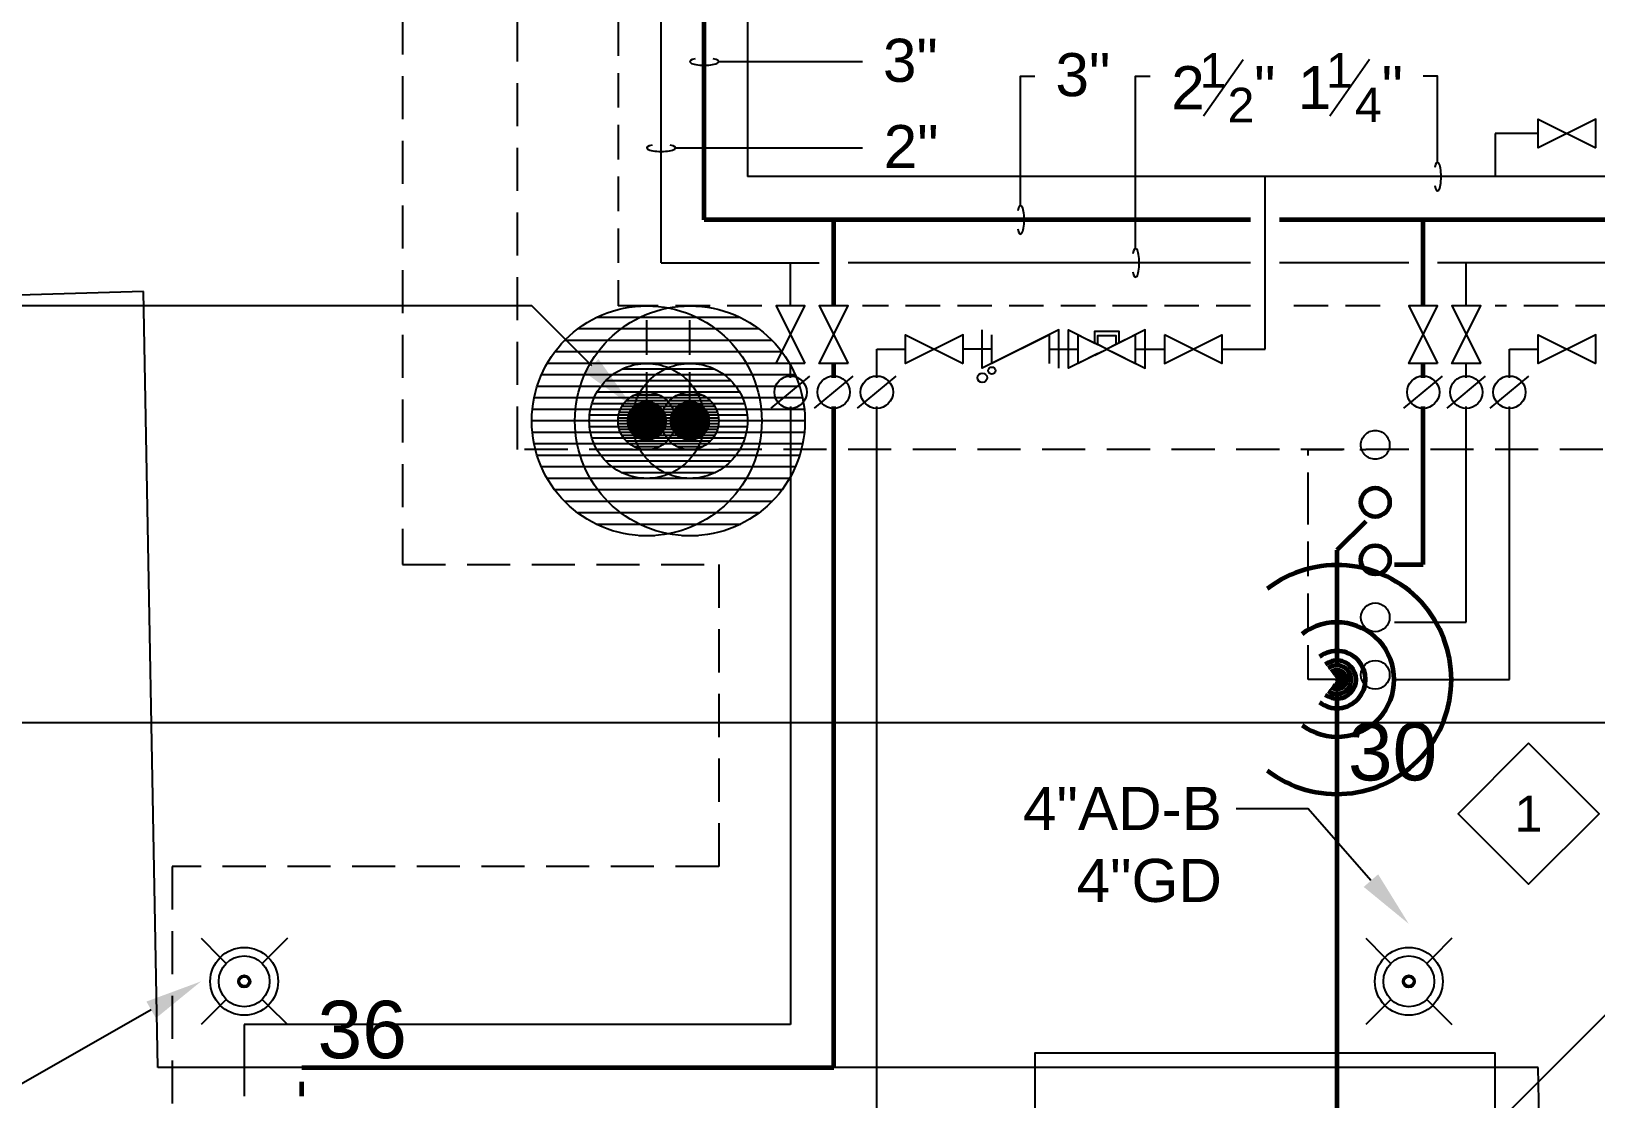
# Model space of a CAD drawing. Extents: x -3956 to 957, y -346 to 1886.
# Drawn here: x -3168.4 to -2842, y 127.2 to 350.1 of the extents above; entities that cross this region are included whole.
import ezdxf
from ezdxf.enums import TextEntityAlignment as Align

# ---------------------------------------------------------------- set-up
doc = ezdxf.new("R2010")
doc.units = 0
doc.header["$LTSCALE"] = 36
doc.header["$MEASUREMENT"] = 0
doc.linetypes.add('HIDDEN', pattern=[0.375, 0.25, -0.125])
doc.linetypes.add('VENT', pattern=[0.30000000000000004, 0.2, -0.1])
for name, color, linetype in [('G-ANNO-TEXT', 70, 'Continuous'), ('G-ANNO-TEXT @ 96', 70, 'Continuous'), ('P-GD-N', 2, 'Continuous'), ('P-GD-N @ 128', 2, 'Continuous'), ('P-GD-N @ 96', 2, 'Continuous'), ('P-GV-N', 5, 'VENT'), ('P-GV-N @ 1 (1)', 5, 'VENT'), ('P-GV-N @ 1 (2)', 5, 'VENT'), ('P-GV-N @ 12', 5, 'VENT'), ('P-GV-N @ 128', 5, 'VENT'), ('P-GV-N @ 16', 5, 'VENT'), ('P-GV-N @ 192', 5, 'VENT'), ('P-GV-N @ 2', 5, 'VENT'), ('P-GV-N @ 24', 5, 'VENT'), ('P-GV-N @ 384', 5, 'VENT'), ('P-GV-N @ 4', 5, 'VENT'), ('P-GV-N @ 48', 5, 'VENT'), ('P-GV-N @ 64', 5, 'VENT'), ('P-GV-N @ 768', 5, 'VENT'), ('P-GV-N @ 8', 5, 'VENT'), ('P-GV-N @ 96', 5, 'VENT'), ('P-HW-N', 1, 'Continuous'), ('P-HW-N @ 96', 1, 'Continuous'), ('P-HWC-N', 2, 'Continuous'), ('P-HWC-N @ 128', 2, 'Continuous'), ('P-HWC-N @ 96', 2, 'Continuous'), ('P-SANV-N', 5, 'VENT'), ('P-SANV-N @ 96', 5, 'VENT'), ('P-STRM-N', 2, 'Continuous'), ('P-STRM-N @ 1 (1)', 2, 'Continuous'), ('P-STRM-N @ 1 (2)', 2, 'Continuous'), ('P-STRM-N @ 128', 2, 'Continuous'), ('P-STRM-N @ 192', 2, 'Continuous'), ('P-STRM-N @ 384', 2, 'Continuous'), ('P-STRM-N @ 48', 2, 'Continuous'), ('P-STRM-N @ 64', 2, 'Continuous'), ('P-STRM-N @ 768', 2, 'Continuous'), ('P-STRM-N @ 96', 2, 'Continuous')]:
    doc.layers.add(name, color=color, linetype=linetype)
for name, color, linetype, lineweight in [('P-CW-N', 4, 'Continuous', 60), ('P-CW-N @ 96', 4, 'Continuous', 60), ('P-SAN-N', 6, 'Continuous', 60), ('P-SAN-N @ 1 (1)', 6, 'Continuous', 60), ('P-SAN-N @ 1 (2)', 6, 'Continuous', 60), ('P-SAN-N @ 12', 6, 'Continuous', 60), ('P-SAN-N @ 128', 6, 'Continuous', 60), ('P-SAN-N @ 16', 6, 'Continuous', 60), ('P-SAN-N @ 192', 6, 'Continuous', 60), ('P-SAN-N @ 2', 6, 'Continuous', 60), ('P-SAN-N @ 24', 6, 'Continuous', 60), ('P-SAN-N @ 384', 6, 'Continuous', 60), ('P-SAN-N @ 4', 6, 'Continuous', 60), ('P-SAN-N @ 48', 6, 'Continuous', 60), ('P-SAN-N @ 64', 6, 'Continuous', 60), ('P-SAN-N @ 768', 6, 'Continuous', 60), ('P-SAN-N @ 8', 6, 'Continuous', 60), ('P-SAN-N @ 96', 6, 'Continuous', 60)]:
    doc.layers.add(name, color=color, linetype=linetype, lineweight=lineweight)
doc.layers.add('P-SAN-DFU', color=7, linetype='Continuous', plot=False)
doc.styles.add('Arial', font='arial.ttf')

# ---------------------------------------------------------------- blocks, each defined once
blk = doc.blocks.new('*U7')
blk.add_circle((0, 0), 0.03125)
blk = doc.blocks.new('DIAMOND TAG')
blk.add_lwpolyline([(0, -0.1533391834124131), (0.1533391834122995, 0), (0, 0.1533391834122995), (-0.1533391834122995, 0)], close=True)
at = {"style": 'Arial'}
blk.add_attdef('XXX', text='', height=0.078125, dxfattribs=at).set_placement((0, 0), align=Align.MIDDLE)
blk = doc.blocks.new('*U70')
at = {"linetype": 'Continuous'}
for p, q in [((-0.07031249999999999, 0.0703125), (-0.03910777347907692, 0.03910777347907692)), ((0.07031250000000003, 0.07031249999999999), (0.03910777347907694, 0.03910777347907692)), ((-0.03910777347907692, -0.03910777347907693), (-0.0703125, -0.07031249999999999)), ((0.03910777347907692, -0.03910777347907693), (0.07031249999999997, -0.0703125))]:
    blk.add_line(p, q, dxfattribs=at)
blk.add_circle((0, 0), 0.05530674364832543, dxfattribs=at)
at = {"color": 7, "linetype": 'Continuous'}
blk.add_circle((0, 0), 0.01, dxfattribs=at)
blk = doc.blocks.new('*U1472')
at = {"layer": 'P-GD-N @ 128', "xscale": 128, "yscale": 128, "zscale": 128}
blk.add_blockref('*U70', (-2881.000000014936, 151.7428015229925), dxfattribs=at)
at = {"layer": 'P-GD-N @ 96', "xscale": 96, "yscale": 96, "zscale": 96}
blk.add_blockref('*U70', (-2881.000000014936, 151.7428015229925), dxfattribs=at)
blk = doc.blocks.new('*U1473')
at = {"layer": 'P-GD-N @ 128', "xscale": 128, "yscale": 128, "zscale": 128}
blk.add_blockref('*U70', (-3124.000000014936, 151.7428015229925), dxfattribs=at)
at = {"layer": 'P-GD-N @ 96', "xscale": 96, "yscale": 96, "zscale": 96}
blk.add_blockref('*U70', (-3124.000000014936, 151.7428015229925), dxfattribs=at)
blk = doc.blocks.new('*U6')
h = blk.add_hatch()
h.set_pattern_fill('ANSI31', color=256, scale=0.025, angle=135)
h.set_pattern_definition([(180, (0, 0), (-4.336808689942018e-19, -0.003125), [])])
edge = h.paths.add_edge_path()
edge.add_arc((-3.469446951953614e-18, -6.938893903907228e-18), 0.03125000000000001, 0, 360)
blk.add_circle((0, 0), 0.03125)
blk = doc.blocks.new('*U1514')
at = {"layer": 'P-GV-N @ 1 (1)'}
blk.add_blockref('*U6', (-3040.000000014936, 268.7428015229925), dxfattribs=at)
at = {"layer": 'P-GV-N @ 1 (2)'}
blk.add_blockref('*U6', (-3040.000000014936, 268.7428015229925), dxfattribs=at)
at = {"layer": 'P-GV-N @ 12', "xscale": 12, "yscale": 12, "zscale": 12}
blk.add_blockref('*U6', (-3040.000000014936, 268.7428015229925), dxfattribs=at)
at = {"layer": 'P-GV-N @ 128', "xscale": 128, "yscale": 128, "zscale": 128}
blk.add_blockref('*U6', (-3040.000000014936, 268.7428015229925), dxfattribs=at)
at = {"layer": 'P-GV-N @ 16', "xscale": 16, "yscale": 16, "zscale": 16}
blk.add_blockref('*U6', (-3040.000000014936, 268.7428015229925), dxfattribs=at)
at = {"layer": 'P-GV-N @ 192', "xscale": 192, "yscale": 192, "zscale": 192}
blk.add_blockref('*U6', (-3040.000000014936, 268.7428015229925), dxfattribs=at)
at = {"layer": 'P-GV-N @ 2', "xscale": 2, "yscale": 2, "zscale": 2}
blk.add_blockref('*U6', (-3040.000000014936, 268.7428015229925), dxfattribs=at)
at = {"layer": 'P-GV-N @ 24', "xscale": 24, "yscale": 24, "zscale": 24}
blk.add_blockref('*U6', (-3040.000000014936, 268.7428015229925), dxfattribs=at)
at = {"layer": 'P-GV-N @ 384', "xscale": 384, "yscale": 384, "zscale": 384}
blk.add_blockref('*U6', (-3040.000000014936, 268.7428015229925), dxfattribs=at)
at = {"layer": 'P-GV-N @ 4', "xscale": 4, "yscale": 4, "zscale": 4}
blk.add_blockref('*U6', (-3040.000000014936, 268.7428015229925), dxfattribs=at)
at = {"layer": 'P-GV-N @ 48', "xscale": 48, "yscale": 48, "zscale": 48}
blk.add_blockref('*U6', (-3040.000000014936, 268.7428015229925), dxfattribs=at)
at = {"layer": 'P-GV-N @ 64', "xscale": 64, "yscale": 64, "zscale": 64}
blk.add_blockref('*U6', (-3040.000000014936, 268.7428015229925), dxfattribs=at)
at = {"layer": 'P-GV-N @ 768', "xscale": 768, "yscale": 768, "zscale": 768}
blk.add_blockref('*U6', (-3040.000000014936, 268.7428015229925), dxfattribs=at)
at = {"layer": 'P-GV-N @ 8', "xscale": 8, "yscale": 8, "zscale": 8}
blk.add_blockref('*U6', (-3040.000000014936, 268.7428015229925), dxfattribs=at)
at = {"layer": 'P-GV-N @ 96', "xscale": 96, "yscale": 96, "zscale": 96}
blk.add_blockref('*U6', (-3040.000000014936, 268.7428015229925), dxfattribs=at)
blk = doc.blocks.new('*U1562')
at = {"layer": 'P-GV-N @ 1 (1)'}
blk.add_blockref('*U6', (-3031.000000014936, 268.7428015229925), dxfattribs=at)
at = {"layer": 'P-GV-N @ 1 (2)'}
blk.add_blockref('*U6', (-3031.000000014936, 268.7428015229925), dxfattribs=at)
at = {"layer": 'P-GV-N @ 12', "xscale": 12, "yscale": 12, "zscale": 12}
blk.add_blockref('*U6', (-3031.000000014936, 268.7428015229925), dxfattribs=at)
at = {"layer": 'P-GV-N @ 128', "xscale": 128, "yscale": 128, "zscale": 128}
blk.add_blockref('*U6', (-3031.000000014936, 268.7428015229925), dxfattribs=at)
at = {"layer": 'P-GV-N @ 16', "xscale": 16, "yscale": 16, "zscale": 16}
blk.add_blockref('*U6', (-3031.000000014936, 268.7428015229925), dxfattribs=at)
at = {"layer": 'P-GV-N @ 192', "xscale": 192, "yscale": 192, "zscale": 192}
blk.add_blockref('*U6', (-3031.000000014936, 268.7428015229925), dxfattribs=at)
at = {"layer": 'P-GV-N @ 2', "xscale": 2, "yscale": 2, "zscale": 2}
blk.add_blockref('*U6', (-3031.000000014936, 268.7428015229925), dxfattribs=at)
at = {"layer": 'P-GV-N @ 24', "xscale": 24, "yscale": 24, "zscale": 24}
blk.add_blockref('*U6', (-3031.000000014936, 268.7428015229925), dxfattribs=at)
at = {"layer": 'P-GV-N @ 384', "xscale": 384, "yscale": 384, "zscale": 384}
blk.add_blockref('*U6', (-3031.000000014936, 268.7428015229925), dxfattribs=at)
at = {"layer": 'P-GV-N @ 4', "xscale": 4, "yscale": 4, "zscale": 4}
blk.add_blockref('*U6', (-3031.000000014936, 268.7428015229925), dxfattribs=at)
at = {"layer": 'P-GV-N @ 48', "xscale": 48, "yscale": 48, "zscale": 48}
blk.add_blockref('*U6', (-3031.000000014936, 268.7428015229925), dxfattribs=at)
at = {"layer": 'P-GV-N @ 64', "xscale": 64, "yscale": 64, "zscale": 64}
blk.add_blockref('*U6', (-3031.000000014936, 268.7428015229925), dxfattribs=at)
at = {"layer": 'P-GV-N @ 768', "xscale": 768, "yscale": 768, "zscale": 768}
blk.add_blockref('*U6', (-3031.000000014936, 268.7428015229925), dxfattribs=at)
at = {"layer": 'P-GV-N @ 8', "xscale": 8, "yscale": 8, "zscale": 8}
blk.add_blockref('*U6', (-3031.000000014936, 268.7428015229925), dxfattribs=at)
at = {"layer": 'P-GV-N @ 96', "xscale": 96, "yscale": 96, "zscale": 96}
blk.add_blockref('*U6', (-3031.000000014936, 268.7428015229925), dxfattribs=at)
blk = doc.blocks.new('*U64')
at = {"layer": 'DEFPOINTS'}
blk.add_lwpolyline([(-0.125, -0.06249999999999999), (0.125, -0.06249999999999998), (0.125, 0.06250000000000003), (-0.125, 0.0625)], close=True, dxfattribs=at)
at = {"style": 'Arial'}
blk.add_text('ST', height=0.078125, dxfattribs=at).set_placement((-9.393444791544109e-18, 0), align=Align.MIDDLE)
blk = doc.blocks.new('*U1573')
at = {"layer": 'P-STRM-N @ 1 (1)', "linetype": 'ByBlock', "lineweight": -2, "rotation": 90}
blk.add_blockref('*U64', (-2911.000000014936, 40.74280152299252), dxfattribs=at)
at = {"layer": 'P-STRM-N @ 1 (2)', "linetype": 'ByBlock', "lineweight": -2, "rotation": 90}
blk.add_blockref('*U64', (-2911.000000014936, 40.74280152299252), dxfattribs=at)
at = {"layer": 'P-STRM-N @ 128', "linetype": 'ByBlock', "lineweight": -2, "xscale": 128, "yscale": 128, "zscale": 128, "rotation": 90}
blk.add_blockref('*U64', (-2911.000000014936, 40.74280152299252), dxfattribs=at)
at = {"layer": 'P-STRM-N @ 192', "linetype": 'ByBlock', "lineweight": -2, "xscale": 192, "yscale": 192, "zscale": 192, "rotation": 90}
blk.add_blockref('*U64', (-2911.000000014936, 40.74280152299252), dxfattribs=at)
at = {"layer": 'P-STRM-N @ 384', "linetype": 'ByBlock', "lineweight": -2, "xscale": 384, "yscale": 384, "zscale": 384, "rotation": 90}
blk.add_blockref('*U64', (-2911.000000014936, 40.74280152299252), dxfattribs=at)
at = {"layer": 'P-STRM-N @ 48', "linetype": 'ByBlock', "lineweight": -2, "xscale": 48, "yscale": 48, "zscale": 48, "rotation": 90}
blk.add_blockref('*U64', (-2911.000000014936, 40.74280152299252), dxfattribs=at)
at = {"layer": 'P-STRM-N @ 64', "linetype": 'ByBlock', "lineweight": -2, "xscale": 64, "yscale": 64, "zscale": 64, "rotation": 90}
blk.add_blockref('*U64', (-2911.000000014936, 40.74280152299252), dxfattribs=at)
at = {"layer": 'P-STRM-N @ 768', "linetype": 'ByBlock', "lineweight": -2, "xscale": 768, "yscale": 768, "zscale": 768, "rotation": 90}
blk.add_blockref('*U64', (-2911.000000014936, 40.74280152299252), dxfattribs=at)
at = {"layer": 'P-STRM-N @ 96', "linetype": 'ByBlock', "lineweight": -2, "xscale": 96, "yscale": 96, "zscale": 96, "rotation": 90}
blk.add_blockref('*U64', (-2911.000000014936, 40.74280152299252), dxfattribs=at)
blk = doc.blocks.new('*U19')
at = {"linetype": 'Continuous'}
blk.add_arc((0, 0), 0.03111555437015312, 232.5669694738212, 127.4330305261797, dxfattribs=at)
blk = doc.blocks.new('*U1608')
at = {"layer": 'P-SAN-N @ 1 (1)'}
blk.add_blockref('*U19', (-2896.000000014936, 214.7428015229925), dxfattribs=at)
at = {"layer": 'P-SAN-N @ 1 (2)'}
blk.add_blockref('*U19', (-2896.000000014936, 214.7428015229925), dxfattribs=at)
at = {"layer": 'P-SAN-N @ 12', "xscale": 12, "yscale": 12, "zscale": 12}
blk.add_blockref('*U19', (-2896.000000014936, 214.7428015229925), dxfattribs=at)
at = {"layer": 'P-SAN-N @ 128', "xscale": 128, "yscale": 128, "zscale": 128}
blk.add_blockref('*U19', (-2896.000000014936, 214.7428015229925), dxfattribs=at)
at = {"layer": 'P-SAN-N @ 16', "xscale": 16, "yscale": 16, "zscale": 16}
blk.add_blockref('*U19', (-2896.000000014936, 214.7428015229925), dxfattribs=at)
at = {"layer": 'P-SAN-N @ 192', "xscale": 192, "yscale": 192, "zscale": 192}
blk.add_blockref('*U19', (-2896.000000014936, 214.7428015229925), dxfattribs=at)
at = {"layer": 'P-SAN-N @ 2', "xscale": 2, "yscale": 2, "zscale": 2}
blk.add_blockref('*U19', (-2896.000000014936, 214.7428015229925), dxfattribs=at)
at = {"layer": 'P-SAN-N @ 24', "xscale": 24, "yscale": 24, "zscale": 24}
blk.add_blockref('*U19', (-2896.000000014936, 214.7428015229925), dxfattribs=at)
at = {"layer": 'P-SAN-N @ 384', "xscale": 384, "yscale": 384, "zscale": 384}
blk.add_blockref('*U19', (-2896.000000014936, 214.7428015229925), dxfattribs=at)
at = {"layer": 'P-SAN-N @ 4', "xscale": 4, "yscale": 4, "zscale": 4}
blk.add_blockref('*U19', (-2896.000000014936, 214.7428015229925), dxfattribs=at)
at = {"layer": 'P-SAN-N @ 48', "xscale": 48, "yscale": 48, "zscale": 48}
blk.add_blockref('*U19', (-2896.000000014936, 214.7428015229925), dxfattribs=at)
at = {"layer": 'P-SAN-N @ 64', "xscale": 64, "yscale": 64, "zscale": 64}
blk.add_blockref('*U19', (-2896.000000014936, 214.7428015229925), dxfattribs=at)
at = {"layer": 'P-SAN-N @ 768', "xscale": 768, "yscale": 768, "zscale": 768}
blk.add_blockref('*U19', (-2896.000000014936, 214.7428015229925), dxfattribs=at)
at = {"layer": 'P-SAN-N @ 8', "xscale": 8, "yscale": 8, "zscale": 8}
blk.add_blockref('*U19', (-2896.000000014936, 214.7428015229925), dxfattribs=at)
at = {"layer": 'P-SAN-N @ 96', "xscale": 96, "yscale": 96, "zscale": 96}
blk.add_blockref('*U19', (-2896.000000014936, 214.7428015229925), dxfattribs=at)
blk = doc.blocks.new('LeaderNoteBlock')
blk.add_ellipse((0, 0), major_axis=(1, -1.836909530733566e-16), ratio=0.2499999999998295, start_param=5.387520513321723, end_param=10.32044275462724)
blk = doc.blocks.new('*U31')
at = {"linetype": 'Continuous'}
blk.add_lwpolyline([(-0.0625, 0.0625, 0, 0.02734375, 0), (-0.004140429033668624, 0.0625, 0, 0, 0), (-0.004140429033668624, 0.0625, 0, 0, 0), (0.06249999999977263, 0.0625, 0, 0, 0)], format="xyseb", dxfattribs=at)
blk.add_lwpolyline([(-0.0625, 0.03125), (-0.0625, -0.03125), (0.0625, 0.03125), (0.0625, -0.03125)], dxfattribs=at)
blk.add_circle((0.0625, 0.046875), 0.007812499999988433, dxfattribs=at)
blk = doc.blocks.new('*U1674')
at = {"layer": 'P-HWC-N @ 128', "xscale": 128, "yscale": 128, "zscale": 128, "rotation": 180}
blk.add_blockref('*U31', (-2962.000000014936, 283.7428015229925), dxfattribs=at)
at = {"layer": 'P-HWC-N @ 96', "xscale": 96, "yscale": 96, "zscale": 96, "rotation": 180}
blk.add_blockref('*U31', (-2962.000000014936, 283.7428015229925), dxfattribs=at)
blk = doc.blocks.new('*U32')
at = {"linetype": 'Continuous'}
for points in [[(-0.01950223899833947, -0.009751119128395658), (-0.06250000047529625, -0.03124999904940751), (-0.06249999952470375, 0.03125000095059249), (-0.01950223850397403, 0.009751119622759319)], [(-0.01950223850397423, 0.00975111962275942), (-0.01950223850397423, 0.02925335812675912), (0.0195022389983379, 0.02925335812675912), (0.0195022389983379, 0.00975111912839576)], [(0.01950223850397226, -0.009751119622759319), (0.06249999952470375, -0.03125000095059249), (0.06250000047529625, 0.03124999904940751), (0.0195022389983377, 0.009751119128395658)], [(-0.01950223850397562, -0.009751119622759222), (4.943599696272116e-10, -4.943635590677493e-10), (-0.01950223800961018, 0.009751119128395755)], [(0.01950223899833789, 0.009751119128395757), (4.943647435862175e-10, -4.943635590677493e-10), (0.01950223949270333, -0.00975111962275922)]]:
    blk.add_lwpolyline(points, dxfattribs=at)
blk = doc.blocks.new('*U1675')
at = {"layer": 'P-HWC-N @ 128', "xscale": 128, "yscale": 128, "zscale": 128, "rotation": 359.9999994609443}
blk.add_blockref('*U32', (-2944.000000014936, 283.7428015704513), dxfattribs=at)
at = {"layer": 'P-HWC-N @ 96', "xscale": 96, "yscale": 96, "zscale": 96, "rotation": 359.9999994609443}
blk.add_blockref('*U32', (-2944.000000014936, 283.7428015704513), dxfattribs=at)
blk = doc.blocks.new('PLMB BALL VALVES')
at = {"linetype": 'Continuous'}
blk.add_lwpolyline([(-0.06249999999977263, -0.03124999999991473), (-0.06249999999977263, 0.03124999999991463), (0.0625, -0.03124999999991473), (0.0625, 0.03124999999991472), (-0.06249999999977263, -0.03124999999991473)], dxfattribs=at)

msp = doc.modelspace()

# ---------------------------------------------------------------- linework, layer by layer
at = {"color": 7, "linetype": 'Continuous'}
for p, q in [((-3014.027303107831, 271.3748155079033), (-3005.972696922059, 278.110787538066)), ((-3005.027303107831, 271.3748155079033), (-2996.972696922059, 278.110787538066)), ((-2996.027303107831, 271.3748155079033), (-2987.972696922059, 278.110787538066)), ((-2882.027303107831, 271.3748155079033), (-2873.972696922059, 278.110787538066)), ((-2873.027303107831, 271.3748155079033), (-2864.972696922059, 278.110787538066)), ((-2864.027303107831, 271.3748155079033), (-2855.972696922059, 278.110787538066))]:
    msp.add_line(p, q, dxfattribs=at)
at = {"linetype": 'Continuous'}
for points in [[(-3007.000000014944, 280.7428015230144), (-3013.000000014928, 280.7428015230144), (-3007.000000014944, 292.7428015229925), (-3013.000000014928, 292.7428015229925), (-3007.000000014944, 280.7428015230144)], [(-2998.000000014944, 280.7428015230144), (-3004.000000014928, 280.7428015230144), (-2998.000000014944, 292.7428015229925), (-3004.000000014928, 292.7428015229925), (-2998.000000014944, 280.7428015230144)], [(-2875.000000014944, 280.7428015230144), (-2881.000000014928, 280.7428015230144), (-2875.000000014944, 292.7428015229925), (-2881.000000014928, 292.7428015229925), (-2875.000000014944, 280.7428015230144)], [(-2866.000000014944, 280.7428015230144), (-2872.000000014928, 280.7428015230144), (-2866.000000014944, 292.7428015229925), (-2872.000000014928, 292.7428015229925), (-2866.000000014944, 280.7428015230144)]]:
    msp.add_lwpolyline(points, dxfattribs=at)
for centre in [(-3010.000000014945, 274.7428015229848), (-3001.000000014945, 274.7428015229848), (-2992.000000014945, 274.7428015229848), (-2878.000000014945, 274.7428015229848), (-2869.000000014945, 274.7428015229848), (-2860.000000014945, 274.7428015229848)]:
    msp.add_circle(centre, 3.375, dxfattribs=at)
at = {"layer": 'DEFPOINTS'}
for p, q in [((-3145.000000014936, 295.7428015229925), (-3355.000000014936, 289.7428015229925)), ((-3142.000000014936, 133.7428015229925), (-3145.000000014936, 295.7428015229925)), ((-2854.000000014936, 133.7428015229925), (-3142.000000014936, 133.7428015229925)), ((-2851.000000014936, -10.25719847700748), (-2854.000000014936, 133.7428015229925))]:
    msp.add_line(p, q, dxfattribs=at)
at = {"layer": 'G-ANNO-TEXT', "linetype": 'HIDDEN'}
for p, q in [((-3067.000000014936, 262.7428015229925), (-3067.000000014936, 964.7428015229925)), ((-3091.000000014936, 367.7428015229925), (-3091.000000014936, 238.7428015229925)), ((-2692.000000014936, 262.7428015229925), (-3067.000000014936, 262.7428015229925)), ((-3091.000000014936, 238.7428015229925), (-3025.000000014936, 238.7428015229925)), ((-3025.000000014936, 238.7428015229925), (-3025.000000014936, 175.7428015229925)), ((-3025.000000014936, 175.7428015229925), (-3139.000000014936, 175.7428015229925)), ((-3139.000000014936, 175.7428015229925), (-3139.000000014936, 103.7428015229925))]:
    msp.add_line(p, q, dxfattribs=at)
at = {"layer": 'G-ANNO-TEXT'}
for p, q in [((-2923.853488419419, 332.4154388641391), (-2915.593987735964, 344.2112283019005)), ((-2897.464948173853, 332.4301728341254), (-2889.205447490398, 344.2259622718868))]:
    msp.add_line(p, q, dxfattribs=at)
for points in [[(-3025.000000014936, 343.7428015229925), (-2998.000000014936, 343.7428015229925), (-2995.000000014936, 343.7428015229925)], [(-2962.000000014936, 313.7428015229925), (-2962.000000014936, 340.7428015229925), (-2959.000000014936, 340.7428015229925)], [(-2938.000000014936, 304.7428015229925), (-2938.000000014936, 340.7428015229925), (-2935.000000014936, 340.7428015229925)], [(-2875.000000014936, 322.7428015229925), (-2875.000000014936, 340.7428015229925), (-2878.000000014936, 340.7428015229925)], [(-3034.000000014936, 325.7428015229925), (-2998.000000014936, 325.7428015229925), (-2995.000000014936, 325.7428015229925)], [(-3051.485281389174, 280.2280828972312), (-3064.000000014936, 292.7428015229925), (-3382.000000014936, 292.7428015229925)], [(-2778.485281389174, 218.2575201487539), (-2791.000000014936, 205.7428015229925), (-3382.000000014936, 205.7428015229925)], [(-2888.902055309358, 172.773721859475), (-2902.000000014936, 187.7428015229925), (-2917.000000014936, 187.7428015229925)], [(-3143.418917720429, 145.7891342627105), (-3175.000000014936, 127.7428015229925), (-3382.000000014936, 127.7428015229925)]]:
    msp.add_lwpolyline(points, dxfattribs=at)
for points in [[(-3050.071067826801, 281.6422964596043), (-3043.000000014936, 271.7428015229925), (-3052.899494951547, 278.8138693348581)], [(-2887.396901919944, 174.0907310752121), (-2881.000000014936, 163.7428015229925), (-2890.407208698772, 171.456712643738)], [(-3144.411195597143, 147.5256205469594), (-3133.000000014936, 151.7428015229925), (-3142.426639843716, 144.0526479784616)]]:
    msp.add_solid(points, dxfattribs=at)
at = {"layer": 'P-CW-N'}
for p, q in [((-3028.000000014936, 310.7428015229925), (-3028.000000014936, 373.7428015229925)), ((-2914.000000014936, 310.7428015229925), (-3028.000000014936, 310.7428015229925)), ((-3001.000000014936, 292.7428015229925), (-3001.000000014936, 310.7428015229925)), ((-2785.000000014936, 310.7428015229925), (-2908.000000014936, 310.7428015229925)), ((-2878.000000014936, 292.7428015229925), (-2878.000000014936, 310.7428015229925)), ((-3001.000000014936, 277.7428015229925), (-3001.000000014936, 280.7428015229925)), ((-2878.000000014936, 277.7428015229925), (-2878.000000014936, 280.7428015229925)), ((-3001.000000014936, 133.7428015229925), (-3001.000000014936, 271.7428015229925)), ((-2878.000000014936, 238.7428015229925), (-2878.000000014936, 271.7428015229925)), ((-2884.000000014936, 238.7428015229925), (-2878.000000014936, 238.7428015229925)), ((-3112.000000014936, 133.7428015229925), (-3001.000000014936, 133.7428015229925)), ((-3112.000000014936, 127.7428015229925), (-3112.000000014936, 130.7428015229925))]:
    msp.add_line(p, q, dxfattribs=at)
at = {"layer": 'P-GV-N'}
for p, q in [((-3046.000000014936, 373.7428015229925), (-3046.000000014936, 292.7428015229925)), ((-3040.000000014936, 292.7428015229925), (-3046.000000014936, 292.7428015229925)), ((-3016.000000014936, 292.7428015229925), (-3046.000000014936, 292.7428015229925)), ((-3040.000000014936, 271.7428015229925), (-3040.000000014936, 292.7428015229925)), ((-3031.000000014936, 271.7428015229925), (-3031.000000014936, 292.7428015229925)), ((-2914.000000014936, 292.7428015229925), (-2995.000000014944, 292.7428015229925)), ((-2887.000000014936, 292.7428015229925), (-2908.000000014936, 292.7428015229925)), ((-2785.000000014936, 292.7428015229925), (-2863.000000014936, 292.7428015229925))]:
    msp.add_line(p, q, dxfattribs=at)
at = {"layer": 'P-HW-N'}
for p, q in [((-3037.000000014936, 301.7428015229925), (-3037.000000014936, 373.7428015229925)), ((-3037.000000014936, 301.7428015229925), (-3004.000000014936, 301.7428015229925)), ((-3010.000000014936, 292.7428015229925), (-3010.000000014936, 301.7428015229925)), ((-2914.000000014936, 301.7428015229925), (-2998.000000014936, 301.7428015229925)), ((-2881.000000014936, 301.7428015229925), (-2908.000000014936, 301.7428015229925)), ((-2785.000000014936, 301.7428015229925), (-2875.000000014936, 301.7428015229925)), ((-2869.000000014936, 292.7428015229925), (-2869.000000014936, 301.7428015229925)), ((-3010.000000014936, 277.7428015229925), (-3010.000000014936, 280.7428015229925)), ((-2869.000000014936, 277.7428015229925), (-2869.000000014936, 280.7428015229925)), ((-3010.000000014936, 271.7428015229925), (-3010.000000014936, 142.7428015229925)), ((-2869.000000014936, 226.7428015229925), (-2869.000000014936, 271.7428015229925)), ((-2884.000000014936, 226.7428015229925), (-2869.000000014936, 226.7428015229925)), ((-3010.000000014936, 142.7428015229925), (-3124.000000014936, 142.7428015229925)), ((-3124.000000014936, 142.7428015229925), (-3124.000000014936, 127.7428015229925))]:
    msp.add_line(p, q, dxfattribs=at)
at = {"layer": 'P-HWC-N'}
for p, q in [((-3019.000000014936, 373.7428015229925), (-3019.000000014936, 319.7428015229925)), ((-2854.000000014936, 328.7428015229925), (-2863.000000014936, 328.7428015229925)), ((-2863.000000014936, 328.7428015229925), (-2863.000000014936, 319.7428015229925)), ((-2776.000000014936, 319.7428015229925), (-3019.000000014936, 319.7428015229925)), ((-2911.000000014936, 283.7428015229925), (-2911.000000014936, 319.7428015229925)), ((-2992.000000014936, 277.7428015229925), (-2992.000000014936, 283.7428015229925)), ((-2992.000000014936, 283.7428015229925), (-2986.000000014936, 283.7428015229925)), ((-2968.000000014936, 283.7428015229925), (-2974.000000014936, 283.7428015229925)), ((-2956.000000014936, 283.7428015229925), (-2950.000000014936, 283.7428015229925)), ((-2938.000000014936, 283.7428015229925), (-2932.000000014936, 283.7428015229925)), ((-2920.000000014936, 283.7428015229925), (-2911.000000014936, 283.7428015229925)), ((-2860.000000014936, 277.7428015229925), (-2860.000000014936, 283.7428015229925)), ((-2860.000000014936, 283.7428015229925), (-2854.000000014936, 283.7428015229925)), ((-2992.000000014936, 115.7428015229925), (-2992.000000014936, 271.7428015229925)), ((-2860.000000014936, 214.7428015229925), (-2860.000000014936, 271.7428015229925)), ((-2884.000000014936, 214.7428015229925), (-2860.000000014936, 214.7428015229925))]:
    msp.add_line(p, q, dxfattribs=at)
at = {"layer": 'P-SAN-N'}
for p, q in [((-2890.000000014936, 247.7428015229925), (-2896.000000014936, 241.7428015229925)), ((-2896.000000014936, 241.7428015229925), (-2896.000000014936, 217.7428015229925)), ((-2896.000000014936, 211.7428015229925), (-2896.000000014936, 118.7428015229925))]:
    msp.add_line(p, q, dxfattribs=at)
at = {"layer": 'P-SANV-N'}
for p, q in [((-2902.000000014936, 250.7428015229925), (-2902.000000014936, 262.7428015229925)), ((-2902.000000014936, 262.7428015229925), (-2890.000000014936, 262.7428015229925)), ((-2902.000000014936, 214.7428015229925), (-2902.000000014936, 250.7428015229925)), ((-2896.000000014936, 214.7428015229925), (-2902.000000014936, 214.7428015229925))]:
    msp.add_line(p, q, dxfattribs=at)
at = {"layer": 'P-STRM-N'}
msp.add_line((-2872.000000014936, 112.7428015229925), (-2755.000000014936, 229.7428015229925), dxfattribs=at)

# ---------------------------------------------------------------- block references
at = {"layer": 'G-ANNO-TEXT', "xscale": 3, "yscale": 3, "zscale": 3}
for p, rotation in [((-3028.000000014936, 343.7428015229925), 180), ((-3037.000000014936, 325.7428015229925), 180), ((-2875.000000014936, 319.7428015229925), 270), ((-2962.000000014936, 310.7428015229925), 270), ((-2938.000000014936, 301.7428015229925), 270)]:
    msp.add_blockref('LeaderNoteBlock', p, dxfattribs=dict(at, rotation=rotation))
at = {"layer": 'G-ANNO-TEXT @ 96'}
ref = msp.add_blockref('DIAMOND TAG', (-2856.000000014936, 186.7428015229925), dxfattribs=dict(at, xscale=96, yscale=96, zscale=96, rotation=180))
ref.add_attrib('XXX', '1', dxfattribs={"layer": '0', "height": 7.5, "style": 'Arial'}).set_placement((-2856.000000014936, 186.7428015229925), align=Align.MIDDLE)
at = {"layer": 'P-CW-N @ 96', "xscale": 96, "yscale": 96, "zscale": 96, "rotation": 180}
msp.add_blockref('*U7', (-2888.000000014936, 239.7428015229925), dxfattribs=at)
at = {"layer": 'P-GD-N'}
for name in ['*U1473', '*U1472']:
    msp.add_blockref(name, (0, 0), dxfattribs=at)
at = {"layer": 'P-GV-N'}
for name in ['*U1514', '*U1562']:
    msp.add_blockref(name, (0, 0), dxfattribs=at)
at = {"layer": 'P-HW-N @ 96', "xscale": 96, "yscale": 96, "zscale": 96, "rotation": 180}
msp.add_blockref('*U7', (-2888.000000014936, 227.7428015229925), dxfattribs=at)
at = {"layer": 'P-HWC-N'}
for name in ['*U1674', '*U1675']:
    msp.add_blockref(name, (0, 0), dxfattribs=at)
at = {"layer": 'P-HWC-N @ 96', "xscale": -96, "yscale": 96, "zscale": 96}
for p in [(-2848.000000014936, 328.7428015229925), (-2980.000000014936, 283.7428015229925), (-2848.000000014936, 283.7428015229925)]:
    msp.add_blockref('PLMB BALL VALVES', p, dxfattribs=at)
at = {"layer": 'P-HWC-N @ 96', "yscale": 96, "zscale": 96, "rotation": 180}
for name, p, xscale in [('PLMB BALL VALVES', (-2926.000000014936, 283.7428015229925), -96), ('*U7', (-2888.000000014936, 215.7428015229927), 96)]:
    msp.add_blockref(name, p, dxfattribs=dict(at, xscale=xscale))
at = {"layer": 'P-SAN-N'}
msp.add_blockref('*U1608', (0, 0), dxfattribs=at)
at = {"layer": 'P-SAN-N @ 96', "xscale": 96, "yscale": 96, "zscale": 96, "rotation": 180}
msp.add_blockref('*U7', (-2888.000000014936, 251.7428015229925), dxfattribs=at)
at = {"layer": 'P-SANV-N @ 96', "xscale": 96, "yscale": 96, "zscale": 96, "rotation": 180}
msp.add_blockref('*U7', (-2888.000000014936, 263.7428015229925), dxfattribs=at)
at = {"layer": 'P-STRM-N'}
msp.add_blockref('*U1573', (0, 0), dxfattribs=at)

# ---------------------------------------------------------------- texts
at = {"layer": 'G-ANNO-TEXT', "style": 'Arial'}
for s, height, p in [('3"', 9, (-2990.72796727278, 339.5243840605096)), ('3"', 9, (-2954.72796727278, 336.5243840605096)), ('2', 9, (-2930.568349264595, 333.8133335830198)), ('1', 7.2, (-2924.671077777555, 338.3133335830198)), ('"', 9, (-2913.27353343922, 333.8133335830198)), ('1', 9, (-2904.179809019029, 333.8280675530061)), ('1', 7.2, (-2898.282537531989, 338.3280675530061)), ('"', 9, (-2886.673806290516, 333.8280675530061)), ('2', 7.2, (-2918.818417477419, 331.0838656430471)), ('4', 7.2, (-2892.262892238674, 331.1280675530061)), ('2"', 9, (-2990.568349264595, 321.5059665980266))]:
    msp.add_text(s, height=height, dxfattribs=at).set_placement(p)
at = {"layer": 'G-ANNO-TEXT', "insert": (-2920.000000014936, 192.3195409500047), "char_height": 9, "attachment_point": 3, "style": 'Arial'}
msp.add_mtext('4"AD-B\\P4"GD', dxfattribs=at)
at = {"layer": 'P-SAN-DFU', "color": 3, "style": 'Arial'}
for s, p in [('30', (-2893.703956358728, 193.6936882897046)), ('36', (-3108.703956358728, 135.6936882897047))]:
    msp.add_text(s, height=12, dxfattribs=at).set_placement(p)

doc.saveas('drawing.dxf')
